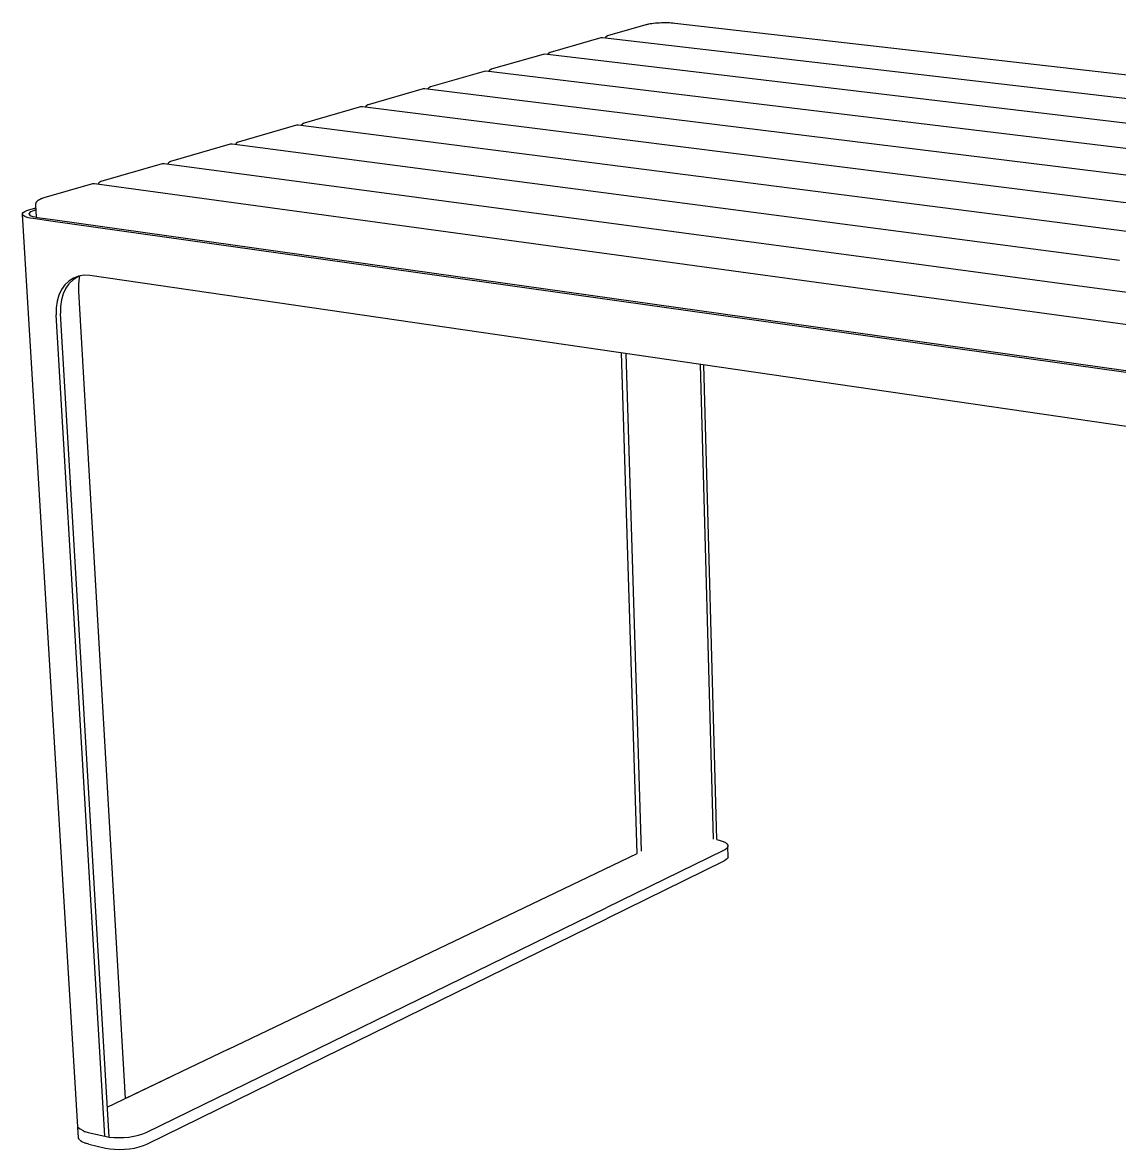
# Model space of a CAD drawing. Header units: millimetres. Extents: x 0 to 5466, y 0 to 3819.
# Drawn here: x 969 to 1586, y 1182 to 1816 of the extents above; entities that cross this region are included whole.
import ezdxf

# ---------------------------------------------------------------- set-up
doc = ezdxf.new("R2010")
doc.units = ezdxf.units.MM
doc.header["$MEASUREMENT"] = 0
doc.layers.add('Domyślny', color=7, linetype='Continuous', true_color=0x000000)
doc.layers.add('Utwórz2D linie widoczne', color=7, linetype='Continuous', true_color=0x000000)

msp = doc.modelspace()

# ---------------------------------------------------------------- linework, layer by layer
at = {"layer": 'Domyślny'}
for p, q in [((1016.51, 1205.65, 3235.88), (1052.46, 1222.86, 3235.88)), ((1000.75, 1193.61, 3235.88), (999.82, 1194.25, 3235.88)), ((1003.01, 1192.32, 3235.88), (1000.98, 1193.46, 3235.88)), ((1003.82, 1192, 3235.88), (1005.68, 1191.47, 3235.88))]:
    msp.add_line(p, q, dxfattribs=at)
at = {"layer": 'Utwórz2D linie widoczne'}
for p, q in [((1298.16, 1808.35, 3235.88), (1319.62, 1814.51, 3235.88)), ((1319.62, 1814.51, 3235.88), (1319.97, 1814.61, 3235.88)), ((1319.97, 1814.61, 3235.88), (1320.34, 1814.7, 3235.88)), ((1320.34, 1814.7, 3235.88), (1320.72, 1814.79, 3235.88)), ((1320.72, 1814.79, 3235.88), (1321.12, 1814.87, 3235.88)), ((1321.12, 1814.87, 3235.88), (1321.95, 1815.03, 3235.88)), ((1321.95, 1815.03, 3235.88), (1322.85, 1815.17, 3235.88)), ((1322.85, 1815.17, 3235.88), (1323.87, 1815.3, 3235.88)), ((1323.87, 1815.3, 3235.88), (1324.94, 1815.41, 3235.88)), ((1324.94, 1815.41, 3235.88), (1326.05, 1815.5, 3235.88)), ((1326.05, 1815.5, 3235.88), (1327.19, 1815.57, 3235.88)), ((1327.19, 1815.57, 3235.88), (1328.31, 1815.62, 3235.88)), ((1328.31, 1815.62, 3235.88), (1329.44, 1815.64, 3235.88)), ((1329.44, 1815.64, 3235.88), (1330.55, 1815.65, 3235.88)), ((1330.55, 1815.65, 3235.88), (1331.65, 1815.63, 3235.88)), ((1331.65, 1815.63, 3235.88), (1332.73, 1815.59, 3235.88)), ((1332.73, 1815.59, 3235.88), (1333.78, 1815.53, 3235.88)), ((1333.78, 1815.53, 3235.88), (1334.79, 1815.46, 3235.88)), ((1334.79, 1815.46, 3235.88), (1335.76, 1815.36, 3235.88)), ((1335.76, 1815.36, 3235.88), (1726.52, 1770.68, 3235.88)), ((1265.83, 1799.06, 3235.88), (1294.35, 1807.25, 3235.88)), ((1294.35, 1807.25, 3235.88), (1295.12, 1807.32, 3235.88)), ((1295.12, 1807.32, 3235.88), (1698.4, 1760.36, 3235.88)), ((1296.86, 1807.11, 3235.88), (1296.88, 1807.18, 3235.88)), ((1296.88, 1807.18, 3235.88), (1296.91, 1807.24, 3235.88)), ((1296.91, 1807.24, 3235.88), (1296.93, 1807.3, 3235.88)), ((1296.93, 1807.3, 3235.88), (1296.96, 1807.36, 3235.88)), ((1296.96, 1807.36, 3235.88), (1296.99, 1807.42, 3235.88)), ((1296.99, 1807.42, 3235.88), (1297.03, 1807.48, 3235.88)), ((1297.03, 1807.48, 3235.88), (1297.06, 1807.53, 3235.88)), ((1297.06, 1807.53, 3235.88), (1297.1, 1807.59, 3235.88)), ((1297.1, 1807.59, 3235.88), (1297.14, 1807.64, 3235.88)), ((1297.14, 1807.64, 3235.88), (1297.18, 1807.69, 3235.88)), ((1297.18, 1807.69, 3235.88), (1297.22, 1807.74, 3235.88)), ((1297.22, 1807.74, 3235.88), (1297.26, 1807.79, 3235.88)), ((1297.26, 1807.79, 3235.88), (1297.31, 1807.84, 3235.88)), ((1297.31, 1807.84, 3235.88), (1297.36, 1807.89, 3235.88)), ((1297.36, 1807.89, 3235.88), (1297.41, 1807.93, 3235.88)), ((1297.41, 1807.93, 3235.88), (1297.46, 1807.98, 3235.88)), ((1297.46, 1807.98, 3235.88), (1297.51, 1808.02, 3235.88)), ((1297.51, 1808.02, 3235.88), (1297.56, 1808.06, 3235.88)), ((1297.56, 1808.06, 3235.88), (1297.62, 1808.1, 3235.88)), ((1297.62, 1808.1, 3235.88), (1297.67, 1808.13, 3235.88)), ((1297.67, 1808.13, 3235.88), (1297.73, 1808.17, 3235.88)), ((1297.73, 1808.17, 3235.88), (1297.79, 1808.2, 3235.88)), ((1297.79, 1808.2, 3235.88), (1297.85, 1808.23, 3235.88)), ((1297.85, 1808.23, 3235.88), (1297.91, 1808.26, 3235.88)), ((1297.91, 1808.26, 3235.88), (1297.97, 1808.28, 3235.88)), ((1297.97, 1808.28, 3235.88), (1298.03, 1808.31, 3235.88)), ((1298.03, 1808.31, 3235.88), (1298.09, 1808.33, 3235.88)), ((1298.09, 1808.33, 3235.88), (1298.16, 1808.35, 3235.88)), ((1232.64, 1789.52, 3235.88), (1261.93, 1797.94, 3235.88)), ((1261.93, 1797.94, 3235.88), (1262.72, 1798, 3235.88)), ((1262.72, 1798, 3235.88), (1669.5, 1749.75, 3235.88)), ((1264.5, 1797.79, 3235.88), (1264.53, 1797.85, 3235.88)), ((1264.53, 1797.85, 3235.88), (1264.55, 1797.92, 3235.88)), ((1264.55, 1797.92, 3235.88), (1264.58, 1797.98, 3235.88)), ((1264.58, 1797.98, 3235.88), (1264.61, 1798.04, 3235.88)), ((1264.61, 1798.04, 3235.88), (1264.64, 1798.1, 3235.88)), ((1264.64, 1798.1, 3235.88), (1264.67, 1798.16, 3235.88)), ((1264.67, 1798.16, 3235.88), (1264.71, 1798.22, 3235.88)), ((1264.71, 1798.22, 3235.88), (1264.74, 1798.28, 3235.88)), ((1264.74, 1798.28, 3235.88), (1264.78, 1798.33, 3235.88)), ((1264.78, 1798.33, 3235.88), (1264.82, 1798.39, 3235.88)), ((1264.82, 1798.39, 3235.88), (1264.87, 1798.44, 3235.88)), ((1264.87, 1798.44, 3235.88), (1264.91, 1798.49, 3235.88)), ((1264.91, 1798.49, 3235.88), (1264.96, 1798.54, 3235.88)), ((1264.96, 1798.54, 3235.88), (1265.01, 1798.59, 3235.88)), ((1265.01, 1798.59, 3235.88), (1265.06, 1798.63, 3235.88)), ((1265.06, 1798.63, 3235.88), (1265.11, 1798.68, 3235.88)), ((1265.11, 1798.68, 3235.88), (1265.16, 1798.72, 3235.88)), ((1265.16, 1798.72, 3235.88), (1265.22, 1798.76, 3235.88)), ((1265.22, 1798.76, 3235.88), (1265.27, 1798.8, 3235.88)), ((1265.27, 1798.8, 3235.88), (1265.33, 1798.84, 3235.88)), ((1265.33, 1798.84, 3235.88), (1265.39, 1798.87, 3235.88)), ((1265.39, 1798.87, 3235.88), (1265.45, 1798.9, 3235.88)), ((1265.45, 1798.9, 3235.88), (1265.51, 1798.94, 3235.88)), ((1265.51, 1798.94, 3235.88), (1265.57, 1798.96, 3235.88)), ((1265.57, 1798.96, 3235.88), (1265.63, 1798.99, 3235.88)), ((1265.63, 1798.99, 3235.88), (1265.7, 1799.02, 3235.88)), ((1265.7, 1799.02, 3235.88), (1265.76, 1799.04, 3235.88)), ((1265.76, 1799.04, 3235.88), (1265.83, 1799.06, 3235.88)), ((1198.54, 1779.72, 3235.88), (1228.63, 1788.37, 3235.88)), ((1228.63, 1788.37, 3235.88), (1229.43, 1788.43, 3235.88)), ((1229.43, 1788.43, 3235.88), (1639.77, 1738.83, 3235.88)), ((1231.29, 1788.21, 3235.88), (1231.31, 1788.27, 3235.88)), ((1231.31, 1788.27, 3235.88), (1231.33, 1788.34, 3235.88)), ((1231.33, 1788.34, 3235.88), (1231.36, 1788.4, 3235.88)), ((1231.36, 1788.4, 3235.88), (1231.39, 1788.46, 3235.88)), ((1231.39, 1788.46, 3235.88), (1231.42, 1788.52, 3235.88)), ((1231.42, 1788.52, 3235.88), (1231.45, 1788.58, 3235.88)), ((1231.45, 1788.58, 3235.88), (1231.48, 1788.64, 3235.88)), ((1231.48, 1788.64, 3235.88), (1231.52, 1788.7, 3235.88)), ((1231.52, 1788.7, 3235.88), (1231.56, 1788.75, 3235.88)), ((1231.56, 1788.75, 3235.88), (1231.6, 1788.81, 3235.88)), ((1231.6, 1788.81, 3235.88), (1231.64, 1788.86, 3235.88)), ((1231.64, 1788.86, 3235.88), (1231.68, 1788.91, 3235.88)), ((1231.68, 1788.91, 3235.88), (1231.73, 1788.96, 3235.88)), ((1231.73, 1788.96, 3235.88), (1231.78, 1789.01, 3235.88)), ((1231.78, 1789.01, 3235.88), (1231.82, 1789.06, 3235.88)), ((1231.82, 1789.06, 3235.88), (1231.87, 1789.1, 3235.88)), ((1231.87, 1789.1, 3235.88), (1231.93, 1789.15, 3235.88)), ((1231.93, 1789.15, 3235.88), (1231.98, 1789.19, 3235.88)), ((1231.98, 1789.19, 3235.88), (1232.03, 1789.23, 3235.88)), ((1232.03, 1789.23, 3235.88), (1232.09, 1789.27, 3235.88)), ((1232.09, 1789.27, 3235.88), (1232.15, 1789.31, 3235.88)), ((1232.15, 1789.31, 3235.88), (1232.2, 1789.34, 3235.88)), ((1232.2, 1789.34, 3235.88), (1232.26, 1789.37, 3235.88)), ((1232.26, 1789.37, 3235.88), (1232.32, 1789.4, 3235.88)), ((1232.32, 1789.4, 3235.88), (1232.39, 1789.43, 3235.88)), ((1232.39, 1789.43, 3235.88), (1232.45, 1789.46, 3235.88)), ((1232.45, 1789.46, 3235.88), (1232.51, 1789.48, 3235.88)), ((1232.51, 1789.48, 3235.88), (1232.58, 1789.5, 3235.88)), ((1232.58, 1789.5, 3235.88), (1232.64, 1789.52, 3235.88)), ((1163.4, 1769.63, 3235.88), (1194.32, 1778.51, 3235.88)), ((1194.32, 1778.51, 3235.88), (1195.14, 1778.58, 3235.88)), ((1195.14, 1778.58, 3235.88), (1609.08, 1727.57, 3235.88)), ((1197.15, 1778.33, 3235.88), (1197.17, 1778.4, 3235.88)), ((1197.17, 1778.4, 3235.88), (1197.19, 1778.46, 3235.88)), ((1197.19, 1778.46, 3235.88), (1197.22, 1778.52, 3235.88)), ((1197.22, 1778.52, 3235.88), (1197.24, 1778.59, 3235.88)), ((1197.24, 1778.59, 3235.88), (1197.27, 1778.65, 3235.88)), ((1197.27, 1778.65, 3235.88), (1197.3, 1778.71, 3235.88)), ((1197.3, 1778.71, 3235.88), (1197.33, 1778.77, 3235.88)), ((1197.33, 1778.77, 3235.88), (1197.37, 1778.83, 3235.88)), ((1197.37, 1778.83, 3235.88), (1197.4, 1778.89, 3235.88)), ((1197.4, 1778.89, 3235.88), (1197.44, 1778.95, 3235.88)), ((1197.44, 1778.95, 3235.88), (1197.48, 1779, 3235.88)), ((1197.48, 1779, 3235.88), (1197.53, 1779.06, 3235.88)), ((1197.53, 1779.06, 3235.88), (1197.57, 1779.11, 3235.88)), ((1197.57, 1779.11, 3235.88), (1197.61, 1779.16, 3235.88)), ((1197.61, 1779.16, 3235.88), (1197.66, 1779.21, 3235.88)), ((1197.66, 1779.21, 3235.88), (1197.71, 1779.26, 3235.88)), ((1197.71, 1779.26, 3235.88), (1197.76, 1779.3, 3235.88)), ((1197.76, 1779.3, 3235.88), (1197.81, 1779.35, 3235.88)), ((1197.81, 1779.35, 3235.88), (1197.87, 1779.39, 3235.88)), ((1197.87, 1779.39, 3235.88), (1197.92, 1779.43, 3235.88)), ((1197.92, 1779.43, 3235.88), (1197.98, 1779.47, 3235.88)), ((1197.98, 1779.47, 3235.88), (1198.04, 1779.5, 3235.88)), ((1198.04, 1779.5, 3235.88), (1198.1, 1779.54, 3235.88)), ((1198.1, 1779.54, 3235.88), (1198.16, 1779.57, 3235.88)), ((1198.16, 1779.57, 3235.88), (1198.22, 1779.6, 3235.88)), ((1198.22, 1779.6, 3235.88), (1198.28, 1779.63, 3235.88)), ((1198.28, 1779.63, 3235.88), (1198.34, 1779.66, 3235.88)), ((1198.34, 1779.66, 3235.88), (1198.41, 1779.68, 3235.88)), ((1198.41, 1779.68, 3235.88), (1198.47, 1779.7, 3235.88)), ((1198.47, 1779.7, 3235.88), (1198.54, 1779.72, 3235.88)), ((1127.39, 1759.28, 3235.88), (1159.18, 1768.42, 3235.88)), ((1159.18, 1768.42, 3235.88), (1160.02, 1768.48, 3235.88)), ((1160.02, 1768.48, 3235.88), (1577.58, 1716, 3235.88)), ((1162, 1768.23, 3235.88), (1162.02, 1768.3, 3235.88)), ((1162.02, 1768.3, 3235.88), (1162.04, 1768.37, 3235.88)), ((1162.04, 1768.37, 3235.88), (1162.07, 1768.43, 3235.88)), ((1162.07, 1768.43, 3235.88), (1162.09, 1768.5, 3235.88)), ((1162.09, 1768.5, 3235.88), (1162.12, 1768.56, 3235.88)), ((1162.12, 1768.56, 3235.88), (1162.16, 1768.63, 3235.88)), ((1162.16, 1768.63, 3235.88), (1162.19, 1768.69, 3235.88)), ((1162.19, 1768.69, 3235.88), (1162.23, 1768.75, 3235.88)), ((1162.23, 1768.75, 3235.88), (1162.27, 1768.81, 3235.88)), ((1162.27, 1768.81, 3235.88), (1162.31, 1768.87, 3235.88)), ((1162.31, 1768.87, 3235.88), (1162.35, 1768.93, 3235.88)), ((1162.35, 1768.93, 3235.88), (1162.4, 1768.98, 3235.88)), ((1162.4, 1768.98, 3235.88), (1162.44, 1769.03, 3235.88)), ((1162.44, 1769.03, 3235.88), (1162.49, 1769.09, 3235.88)), ((1162.49, 1769.09, 3235.88), (1162.54, 1769.14, 3235.88)), ((1162.54, 1769.14, 3235.88), (1162.59, 1769.18, 3235.88)), ((1162.59, 1769.18, 3235.88), (1162.65, 1769.23, 3235.88)), ((1162.65, 1769.23, 3235.88), (1162.7, 1769.28, 3235.88)), ((1162.7, 1769.28, 3235.88), (1162.76, 1769.32, 3235.88)), ((1162.76, 1769.32, 3235.88), (1162.82, 1769.36, 3235.88)), ((1162.82, 1769.36, 3235.88), (1162.88, 1769.4, 3235.88)), ((1162.88, 1769.4, 3235.88), (1162.94, 1769.43, 3235.88)), ((1162.94, 1769.43, 3235.88), (1163, 1769.47, 3235.88)), ((1163, 1769.47, 3235.88), (1163.07, 1769.5, 3235.88)), ((1163.07, 1769.5, 3235.88), (1163.13, 1769.53, 3235.88)), ((1163.13, 1769.53, 3235.88), (1163.2, 1769.56, 3235.88)), ((1163.2, 1769.56, 3235.88), (1163.26, 1769.58, 3235.88)), ((1163.26, 1769.58, 3235.88), (1163.33, 1769.61, 3235.88)), ((1163.33, 1769.61, 3235.88), (1163.4, 1769.63, 3235.88)), ((1090.35, 1748.64, 3235.88), (1123.04, 1758.03, 3235.88)), ((1123.04, 1758.03, 3235.88), (1123.9, 1758.1, 3235.88)), ((1123.9, 1758.1, 3235.88), (1545.12, 1704.09, 3235.88)), ((1125.96, 1757.83, 3235.88), (1125.98, 1757.9, 3235.88)), ((1125.98, 1757.9, 3235.88), (1126, 1757.97, 3235.88)), ((1126, 1757.97, 3235.88), (1126.02, 1758.04, 3235.88)), ((1126.02, 1758.04, 3235.88), (1126.05, 1758.1, 3235.88)), ((1126.05, 1758.1, 3235.88), (1126.08, 1758.17, 3235.88)), ((1126.08, 1758.17, 3235.88), (1126.11, 1758.23, 3235.88)), ((1126.11, 1758.23, 3235.88), (1126.14, 1758.29, 3235.88)), ((1126.14, 1758.29, 3235.88), (1126.18, 1758.35, 3235.88)), ((1126.18, 1758.35, 3235.88), (1126.22, 1758.41, 3235.88)), ((1126.22, 1758.41, 3235.88), (1126.26, 1758.47, 3235.88)), ((1126.26, 1758.47, 3235.88), (1126.3, 1758.53, 3235.88)), ((1126.3, 1758.53, 3235.88), (1126.34, 1758.59, 3235.88)), ((1126.34, 1758.59, 3235.88), (1126.39, 1758.64, 3235.88)), ((1126.39, 1758.64, 3235.88), (1126.43, 1758.7, 3235.88)), ((1126.43, 1758.7, 3235.88), (1126.48, 1758.75, 3235.88)), ((1126.48, 1758.75, 3235.88), (1126.53, 1758.8, 3235.88)), ((1126.53, 1758.8, 3235.88), (1126.59, 1758.84, 3235.88)), ((1126.59, 1758.84, 3235.88), (1126.64, 1758.89, 3235.88)), ((1126.64, 1758.89, 3235.88), (1126.7, 1758.93, 3235.88)), ((1126.7, 1758.93, 3235.88), (1126.75, 1758.98, 3235.88)), ((1126.75, 1758.98, 3235.88), (1126.81, 1759.02, 3235.88)), ((1126.81, 1759.02, 3235.88), (1126.87, 1759.06, 3235.88)), ((1126.87, 1759.06, 3235.88), (1126.93, 1759.09, 3235.88)), ((1126.93, 1759.09, 3235.88), (1127, 1759.13, 3235.88)), ((1127, 1759.13, 3235.88), (1127.06, 1759.16, 3235.88)), ((1127.06, 1759.16, 3235.88), (1127.12, 1759.19, 3235.88)), ((1127.12, 1759.19, 3235.88), (1127.19, 1759.21, 3235.88)), ((1127.19, 1759.21, 3235.88), (1127.26, 1759.24, 3235.88)), ((1127.26, 1759.24, 3235.88), (1127.32, 1759.26, 3235.88)), ((1127.32, 1759.26, 3235.88), (1127.39, 1759.28, 3235.88)), ((1052.24, 1737.69, 3235.88), (1085.87, 1747.35, 3235.88)), ((1085.87, 1747.35, 3235.88), (1086.75, 1747.42, 3235.88)), ((1086.75, 1747.42, 3235.88), (1511.68, 1691.81, 3235.88)), ((1088.89, 1747.14, 3235.88), (1088.91, 1747.21, 3235.88)), ((1088.91, 1747.21, 3235.88), (1088.93, 1747.28, 3235.88)), ((1088.93, 1747.28, 3235.88), (1088.95, 1747.35, 3235.88)), ((1088.95, 1747.35, 3235.88), (1088.98, 1747.42, 3235.88)), ((1088.98, 1747.42, 3235.88), (1089.01, 1747.48, 3235.88)), ((1089.01, 1747.48, 3235.88), (1089.04, 1747.55, 3235.88)), ((1089.04, 1747.55, 3235.88), (1089.07, 1747.61, 3235.88)), ((1089.07, 1747.61, 3235.88), (1089.11, 1747.68, 3235.88)), ((1089.11, 1747.68, 3235.88), (1089.15, 1747.74, 3235.88)), ((1089.15, 1747.74, 3235.88), (1089.19, 1747.8, 3235.88)), ((1089.19, 1747.8, 3235.88), (1089.23, 1747.86, 3235.88)), ((1089.23, 1747.86, 3235.88), (1089.27, 1747.92, 3235.88)), ((1089.27, 1747.92, 3235.88), (1089.32, 1747.98, 3235.88)), ((1089.32, 1747.98, 3235.88), (1089.37, 1748.03, 3235.88)), ((1089.37, 1748.03, 3235.88), (1089.42, 1748.09, 3235.88)), ((1089.42, 1748.09, 3235.88), (1089.47, 1748.14, 3235.88)), ((1089.47, 1748.14, 3235.88), (1089.52, 1748.19, 3235.88)), ((1089.52, 1748.19, 3235.88), (1089.58, 1748.23, 3235.88)), ((1089.58, 1748.23, 3235.88), (1089.63, 1748.28, 3235.88)), ((1089.63, 1748.28, 3235.88), (1089.69, 1748.32, 3235.88)), ((1089.69, 1748.32, 3235.88), (1089.75, 1748.37, 3235.88)), ((1089.75, 1748.37, 3235.88), (1089.81, 1748.41, 3235.88)), ((1089.81, 1748.41, 3235.88), (1089.88, 1748.44, 3235.88)), ((1089.88, 1748.44, 3235.88), (1089.94, 1748.48, 3235.88)), ((1089.94, 1748.48, 3235.88), (1090.01, 1748.51, 3235.88)), ((1090.01, 1748.51, 3235.88), (1090.07, 1748.54, 3235.88)), ((1090.07, 1748.54, 3235.88), (1090.14, 1748.57, 3235.88)), ((1090.14, 1748.57, 3235.88), (1090.21, 1748.6, 3235.88)), ((1090.21, 1748.6, 3235.88), (1090.28, 1748.62, 3235.88)), ((1090.28, 1748.62, 3235.88), (1090.35, 1748.64, 3235.88)), ((1050.84, 1736.42, 3235.88), (1050.86, 1736.48, 3235.88)), ((1050.86, 1736.48, 3235.88), (1050.89, 1736.55, 3235.88)), ((1050.89, 1736.55, 3235.88), (1050.93, 1736.61, 3235.88)), ((1050.93, 1736.61, 3235.88), (1050.96, 1736.68, 3235.88)), ((1050.96, 1736.68, 3235.88), (1051, 1736.74, 3235.88)), ((1051, 1736.74, 3235.88), (1051.04, 1736.8, 3235.88)), ((1051.04, 1736.8, 3235.88), (1051.08, 1736.86, 3235.88)), ((1051.08, 1736.86, 3235.88), (1051.12, 1736.92, 3235.88)), ((1051.12, 1736.92, 3235.88), (1051.16, 1736.98, 3235.88)), ((1051.16, 1736.98, 3235.88), (1051.21, 1737.04, 3235.88)), ((1051.21, 1737.04, 3235.88), (1051.26, 1737.09, 3235.88)), ((1051.26, 1737.09, 3235.88), (1051.31, 1737.14, 3235.88)), ((1051.31, 1737.14, 3235.88), (1051.36, 1737.19, 3235.88)), ((1051.36, 1737.19, 3235.88), (1051.42, 1737.24, 3235.88)), ((1051.42, 1737.24, 3235.88), (1051.47, 1737.29, 3235.88)), ((1051.47, 1737.29, 3235.88), (1051.53, 1737.34, 3235.88)), ((1051.53, 1737.34, 3235.88), (1051.59, 1737.38, 3235.88)), ((1051.59, 1737.38, 3235.88), (1051.65, 1737.42, 3235.88)), ((1051.65, 1737.42, 3235.88), (1051.71, 1737.46, 3235.88)), ((1051.71, 1737.46, 3235.88), (1051.77, 1737.5, 3235.88)), ((1051.77, 1737.5, 3235.88), (1051.84, 1737.53, 3235.88)), ((1051.84, 1737.53, 3235.88), (1051.9, 1737.56, 3235.88)), ((1051.9, 1737.56, 3235.88), (1051.97, 1737.59, 3235.88)), ((1051.97, 1737.59, 3235.88), (1052.03, 1737.62, 3235.88)), ((1052.03, 1737.62, 3235.88), (1052.1, 1737.65, 3235.88)), ((1052.1, 1737.65, 3235.88), (1052.17, 1737.67, 3235.88)), ((1052.17, 1737.67, 3235.88), (1052.24, 1737.69, 3235.88)), ((1013.02, 1726.42, 3235.88), (1047.63, 1736.37, 3235.88)), ((1047.63, 1736.37, 3235.88), (1047.7, 1736.39, 3235.88)), ((1047.7, 1736.39, 3235.88), (1047.78, 1736.4, 3235.88)), ((1047.78, 1736.4, 3235.88), (1047.85, 1736.42, 3235.88)), ((1047.85, 1736.42, 3235.88), (1047.93, 1736.43, 3235.88)), ((1047.93, 1736.43, 3235.88), (1048, 1736.44, 3235.88)), ((1048, 1736.44, 3235.88), (1048.08, 1736.45, 3235.88)), ((1048.08, 1736.45, 3235.88), (1048.16, 1736.45, 3235.88)), ((1048.16, 1736.45, 3235.88), (1048.23, 1736.45, 3235.88)), ((1048.23, 1736.45, 3235.88), (1048.31, 1736.45, 3235.88)), ((1048.31, 1736.45, 3235.88), (1048.38, 1736.45, 3235.88)), ((1048.38, 1736.45, 3235.88), (1048.46, 1736.44, 3235.88)), ((1048.46, 1736.44, 3235.88), (1048.53, 1736.43, 3235.88)), ((1048.53, 1736.43, 3235.88), (1477.21, 1679.15, 3235.88)), ((1050.75, 1736.14, 3235.88), (1050.77, 1736.21, 3235.88)), ((1050.77, 1736.21, 3235.88), (1050.79, 1736.28, 3235.88)), ((1050.79, 1736.28, 3235.88), (1050.81, 1736.35, 3235.88)), ((1050.81, 1736.35, 3235.88), (1050.84, 1736.42, 3235.88)), ((980.91, 1717.2, 3235.88), (1008.28, 1725.06, 3235.88)), ((1008.28, 1725.06, 3235.88), (1008.35, 1725.08, 3235.88)), ((1008.35, 1725.08, 3235.88), (1008.43, 1725.1, 3235.88)), ((1008.43, 1725.1, 3235.88), (1008.5, 1725.11, 3235.88)), ((1008.5, 1725.11, 3235.88), (1008.58, 1725.13, 3235.88)), ((1008.58, 1725.13, 3235.88), (1008.66, 1725.14, 3235.88)), ((1008.66, 1725.14, 3235.88), (1008.74, 1725.14, 3235.88)), ((1008.74, 1725.14, 3235.88), (1008.81, 1725.15, 3235.88)), ((1008.81, 1725.15, 3235.88), (1008.89, 1725.15, 3235.88)), ((1008.89, 1725.15, 3235.88), (1008.97, 1725.15, 3235.88)), ((1008.97, 1725.15, 3235.88), (1009.05, 1725.14, 3235.88)), ((1009.05, 1725.14, 3235.88), (1009.13, 1725.14, 3235.88)), ((1009.13, 1725.14, 3235.88), (1009.2, 1725.13, 3235.88)), ((1009.2, 1725.13, 3235.88), (1441.65, 1666.09, 3235.88)), ((1011.5, 1724.81, 3235.88), (1011.52, 1724.89, 3235.88)), ((1011.52, 1724.89, 3235.88), (1011.54, 1724.96, 3235.88)), ((1011.54, 1724.96, 3235.88), (1011.56, 1725.03, 3235.88)), ((1011.56, 1725.03, 3235.88), (1011.59, 1725.1, 3235.88)), ((1011.59, 1725.1, 3235.88), (1011.61, 1725.17, 3235.88)), ((1011.61, 1725.17, 3235.88), (1011.64, 1725.24, 3235.88)), ((1011.64, 1725.24, 3235.88), (1011.68, 1725.31, 3235.88)), ((1011.68, 1725.31, 3235.88), (1011.71, 1725.37, 3235.88)), ((1011.71, 1725.37, 3235.88), (1011.75, 1725.44, 3235.88)), ((1011.75, 1725.44, 3235.88), (1011.79, 1725.5, 3235.88)), ((1011.79, 1725.5, 3235.88), (1011.83, 1725.57, 3235.88)), ((1011.83, 1725.57, 3235.88), (1011.87, 1725.63, 3235.88)), ((1011.87, 1725.63, 3235.88), (1011.92, 1725.69, 3235.88)), ((1011.92, 1725.69, 3235.88), (1011.96, 1725.74, 3235.88)), ((1011.96, 1725.74, 3235.88), (1012.01, 1725.8, 3235.88)), ((1012.01, 1725.8, 3235.88), (1012.07, 1725.86, 3235.88)), ((1012.07, 1725.86, 3235.88), (1012.12, 1725.91, 3235.88)), ((1012.12, 1725.91, 3235.88), (1012.17, 1725.96, 3235.88)), ((1012.17, 1725.96, 3235.88), (1012.23, 1726.01, 3235.88)), ((1012.23, 1726.01, 3235.88), (1012.29, 1726.06, 3235.88)), ((1012.29, 1726.06, 3235.88), (1012.35, 1726.1, 3235.88)), ((1012.35, 1726.1, 3235.88), (1012.41, 1726.14, 3235.88)), ((1012.41, 1726.14, 3235.88), (1012.47, 1726.18, 3235.88)), ((1012.47, 1726.18, 3235.88), (1012.54, 1726.22, 3235.88)), ((1012.54, 1726.22, 3235.88), (1012.6, 1726.26, 3235.88)), ((1012.6, 1726.26, 3235.88), (1012.67, 1726.29, 3235.88)), ((1012.67, 1726.29, 3235.88), (1012.74, 1726.32, 3235.88)), ((1012.74, 1726.32, 3235.88), (1012.81, 1726.35, 3235.88)), ((1012.81, 1726.35, 3235.88), (1012.88, 1726.38, 3235.88)), ((1012.88, 1726.38, 3235.88), (1012.95, 1726.4, 3235.88)), ((1012.95, 1726.4, 3235.88), (1013.02, 1726.42, 3235.88)), ((972.86, 1710.45, 3235.88), (976.39, 1711.47, 3235.88)), ((976.29, 1713.33, 3235.88), (976.3, 1713.41, 3235.88)), ((976.29, 1713.24, 3235.88), (976.29, 1713.33, 3235.88)), ((976.29, 1713.16, 3235.88), (976.29, 1713.24, 3235.88)), ((976.3, 1713.07, 3235.88), (976.29, 1713.16, 3235.88)), ((976.3, 1713.49, 3235.88), (976.31, 1713.57, 3235.88)), ((976.3, 1713.41, 3235.88), (976.3, 1713.49, 3235.88)), ((976.71, 1706.16, 3235.88), (976.3, 1713.07, 3235.88)), ((976.31, 1713.57, 3235.88), (976.32, 1713.65, 3235.88)), ((976.32, 1713.65, 3235.88), (976.33, 1713.73, 3235.88)), ((976.33, 1713.73, 3235.88), (976.35, 1713.81, 3235.88)), ((976.35, 1713.81, 3235.88), (976.37, 1713.89, 3235.88)), ((976.37, 1713.89, 3235.88), (976.39, 1713.97, 3235.88)), ((976.39, 1713.97, 3235.88), (976.41, 1714.04, 3235.88)), ((976.41, 1714.04, 3235.88), (976.43, 1714.12, 3235.88)), ((976.43, 1714.12, 3235.88), (976.46, 1714.2, 3235.88)), ((976.46, 1714.2, 3235.88), (976.49, 1714.27, 3235.88)), ((976.49, 1714.27, 3235.88), (976.52, 1714.34, 3235.88)), ((976.52, 1714.34, 3235.88), (976.55, 1714.42, 3235.88)), ((976.55, 1714.42, 3235.88), (976.58, 1714.49, 3235.88)), ((976.58, 1714.49, 3235.88), (976.62, 1714.55, 3235.88)), ((976.62, 1714.55, 3235.88), (976.65, 1714.62, 3235.88)), ((976.65, 1714.62, 3235.88), (976.69, 1714.69, 3235.88)), ((976.69, 1714.69, 3235.88), (976.73, 1714.75, 3235.88)), ((976.73, 1714.75, 3235.88), (976.77, 1714.81, 3235.88)), ((976.77, 1714.81, 3235.88), (976.81, 1714.87, 3235.88)), ((976.81, 1714.87, 3235.88), (976.85, 1714.93, 3235.88)), ((976.85, 1714.93, 3235.88), (976.9, 1714.99, 3235.88)), ((976.9, 1714.99, 3235.88), (976.94, 1715.05, 3235.88)), ((976.94, 1715.05, 3235.88), (976.98, 1715.1, 3235.88)), ((976.98, 1715.1, 3235.88), (977.03, 1715.16, 3235.88)), ((977.03, 1715.16, 3235.88), (977.08, 1715.21, 3235.88)), ((977.08, 1715.21, 3235.88), (977.12, 1715.26, 3235.88)), ((977.12, 1715.26, 3235.88), (977.17, 1715.31, 3235.88)), ((977.17, 1715.31, 3235.88), (977.26, 1715.4, 3235.88)), ((977.26, 1715.4, 3235.88), (977.35, 1715.49, 3235.88)), ((977.35, 1715.49, 3235.88), (977.45, 1715.58, 3235.88)), ((977.45, 1715.58, 3235.88), (977.55, 1715.66, 3235.88)), ((977.55, 1715.66, 3235.88), (977.65, 1715.74, 3235.88)), ((977.65, 1715.74, 3235.88), (977.75, 1715.81, 3235.88)), ((977.75, 1715.81, 3235.88), (977.86, 1715.89, 3235.88)), ((977.86, 1715.89, 3235.88), (977.96, 1715.96, 3235.88)), ((977.96, 1715.96, 3235.88), (978.07, 1716.03, 3235.88)), ((978.07, 1716.03, 3235.88), (978.18, 1716.1, 3235.88)), ((978.18, 1716.1, 3235.88), (978.29, 1716.16, 3235.88)), ((978.29, 1716.16, 3235.88), (978.41, 1716.22, 3235.88)), ((978.41, 1716.22, 3235.88), (978.63, 1716.34, 3235.88)), ((978.63, 1716.34, 3235.88), (978.86, 1716.46, 3235.88)), ((978.86, 1716.46, 3235.88), (979.09, 1716.56, 3235.88)), ((979.09, 1716.56, 3235.88), (979.33, 1716.66, 3235.88)), ((979.33, 1716.66, 3235.88), (979.57, 1716.76, 3235.88)), ((979.57, 1716.76, 3235.88), (979.82, 1716.85, 3235.88)), ((979.82, 1716.85, 3235.88), (980.08, 1716.94, 3235.88)), ((980.08, 1716.94, 3235.88), (980.35, 1717.03, 3235.88)), ((980.35, 1717.03, 3235.88), (980.91, 1717.2, 3235.88)), ((1577.58, 1716, 3235.88), (1650.42, 1706.85, 3235.88)), ((968.8, 1708.2, 3235.88), (969.22, 1708.78, 3235.88)), ((968.8, 1707.62, 3235.88), (968.8, 1708.2, 3235.88)), ((969.23, 1707.07, 3235.88), (968.8, 1707.62, 3235.88)), ((1000.21, 1188.41, 3235.88), (968.8, 1707.62, 3235.88)), ((969.22, 1708.78, 3235.88), (970.05, 1709.36, 3235.88)), ((970.08, 1706.55, 3235.88), (969.23, 1707.07, 3235.88)), ((970.05, 1709.36, 3235.88), (971.28, 1709.92, 3235.88)), ((971.32, 1706.08, 3235.88), (970.08, 1706.55, 3235.88)), ((971.28, 1709.92, 3235.88), (972.86, 1710.45, 3235.88)), ((972.93, 1705.68, 3235.88), (971.32, 1706.08, 3235.88)), ((972.88, 1708.74, 3235.88), (972.55, 1708.28, 3235.88)), ((972.55, 1708.28, 3235.88), (972.56, 1707.83, 3235.88)), ((972.58, 1707.8, 3235.88), (972.55, 1708.28, 3235.88)), ((972.56, 1707.83, 3235.88), (972.9, 1707.4, 3235.88)), ((973.53, 1709.2, 3235.88), (972.88, 1708.74, 3235.88)), ((972.9, 1707.4, 3235.88), (973.56, 1707, 3235.88)), ((974.86, 1705.35, 3235.88), (972.93, 1705.68, 3235.88)), ((974.49, 1709.64, 3235.88), (973.53, 1709.2, 3235.88)), ((973.56, 1707, 3235.88), (974.53, 1706.63, 3235.88)), ((975.73, 1710.05, 3235.88), (974.49, 1709.64, 3235.88)), ((974.53, 1706.63, 3235.88), (975.79, 1706.32, 3235.88)), ((984.68, 1703.97, 3235.88), (974.86, 1705.35, 3235.88)), ((976.46, 1710.26, 3235.88), (975.73, 1710.05, 3235.88)), ((975.79, 1706.32, 3235.88), (977.31, 1706.06, 3235.88)), ((977.31, 1706.06, 3235.88), (987.12, 1704.68, 3235.88)), ((1978.17, 1564.1, 3235.88), (984.68, 1703.97, 3235.88)), ((987.12, 1704.68, 3235.88), (1980, 1565.08, 3235.88)), ((1545.12, 1704.09, 3235.88), (1618.69, 1694.65, 3235.88)), ((1511.68, 1691.81, 3235.88), (1585.99, 1682.08, 3235.88)), ((1001.22, 1673.21, 3235.88), (999.95, 1672.72, 3235.88)), ((1003.42, 1673.55, 3235.88), (1000.37, 1673.07, 3235.88)), ((1000.79, 1672.29, 3235.88), (1000.95, 1673.11, 3235.88)), ((1006.58, 1673.41, 3235.88), (1003.42, 1673.55, 3235.88)), ((1949.59, 1536.14, 3235.88), (1006.58, 1673.41, 3235.88)), ((1477.21, 1679.15, 3235.88), (1552.26, 1669.12, 3235.88)), ((992.56, 1668.2, 3235.88), (990.71, 1665.49, 3235.88)), ((994.93, 1670.29, 3235.88), (992.67, 1668.06, 3235.88)), ((994.83, 1668.72, 3235.88), (993.13, 1666.23, 3235.88)), ((997.52, 1671.98, 3235.88), (994.93, 1670.29, 3235.88)), ((997.36, 1671.03, 3235.88), (995.09, 1668.8, 3235.88)), ((999.95, 1672.72, 3235.88), (997.36, 1671.03, 3235.88)), ((1000.37, 1673.07, 3235.88), (997.52, 1671.98, 3235.88)), ((1000.41, 1668.33, 3235.88), (1000.79, 1672.29, 3235.88)), ((1000.43, 1664.41, 3235.88), (1000.41, 1668.33, 3235.88)), ((1552.26, 1669.12, 3235.88), (2062, 1601, 3235.88)), ((989.28, 1662.36, 3235.88), (988.3, 1658.9, 3235.88)), ((990.71, 1665.49, 3235.88), (989.28, 1662.36, 3235.88)), ((991.7, 1663.11, 3235.88), (990.73, 1659.65, 3235.88)), ((993.13, 1666.23, 3235.88), (991.7, 1663.11, 3235.88)), ((1026.73, 1210.54, 3235.88), (1000.43, 1664.41, 3235.88)), ((1441.65, 1666.09, 3235.88), (1517.46, 1655.75, 3235.88)), ((987.8, 1655.18, 3235.88), (987.79, 1651.3, 3235.88)), ((988.3, 1658.9, 3235.88), (987.8, 1655.18, 3235.88)), ((990.23, 1655.93, 3235.88), (990.21, 1652.05, 3235.88)), ((990.73, 1659.65, 3235.88), (990.23, 1655.93, 3235.88)), ((1517.46, 1655.75, 3235.88), (2033.1, 1585.36, 3235.88)), ((1015.1, 1189.31, 3235.88), (987.79, 1651.3, 3235.88)), ((1017.5, 1188.88, 3235.88), (990.21, 1652.05, 3235.88)), ((1314.61, 1348.36, 3235.88), (1305.84, 1629.84, 3235.88)), ((1317.13, 1349.57, 3235.88), (1308.47, 1629.46, 3235.88)), ((1357.61, 1356.45, 3235.88), (1350.33, 1623.37, 3235.88)), ((1359.4, 1356.12, 3235.88), (1352.17, 1623.1, 3235.88)), ((1363.15, 1349.93, 3235.88), (1297.09, 1317.7, 3235.88)), ((1359.4, 1356.12, 3235.88), (1361.33, 1355.67, 3235.88)), ((1361.33, 1355.67, 3235.88), (1362.96, 1355.11, 3235.88)), ((1362.96, 1355.11, 3235.88), (1364.24, 1354.47, 3235.88)), ((1364.38, 1350.65, 3235.88), (1363.15, 1349.93, 3235.88)), ((1364.24, 1354.47, 3235.88), (1365.12, 1353.76, 3235.88)), ((1365.21, 1351.41, 3235.88), (1364.38, 1350.65, 3235.88)), ((1365.12, 1353.76, 3235.88), (1365.59, 1352.99, 3235.88)), ((1365.62, 1352.2, 3235.88), (1365.21, 1351.41, 3235.88)), ((1365.59, 1352.99, 3235.88), (1365.62, 1352.2, 3235.88)), ((1365.77, 1346.3, 3235.88), (1365.62, 1352.2, 3235.88)), ((1264.15, 1324.2, 3235.88), (1314.61, 1348.36, 3235.88)), ((1363.31, 1344.01, 3235.88), (1297.29, 1311.63, 3235.88)), ((1364.54, 1344.73, 3235.88), (1363.31, 1344.01, 3235.88)), ((1365.37, 1345.51, 3235.88), (1364.54, 1344.73, 3235.88)), ((1365.77, 1346.3, 3235.88), (1365.37, 1345.51, 3235.88)), ((1084.69, 1238.29, 3235.88), (1264.15, 1324.2, 3235.88)), ((1118.98, 1230.81, 3235.88), (1297.09, 1317.7, 3235.88)), ((1119.3, 1224.36, 3235.88), (1297.29, 1311.63, 3235.88)), ((1084.69, 1238.29, 3235.88), (1026.73, 1210.54, 3235.88)), ((1038.43, 1191.51, 3235.88), (1118.98, 1230.81, 3235.88)), ((1038.81, 1184.89, 3235.88), (1119.3, 1224.36, 3235.88)), ((1000.75, 1193.61, 3235.88), (1000.98, 1193.46, 3235.88)), ((1003.01, 1192.32, 3235.88), (1003.63, 1192.06, 3235.88)), ((1003.63, 1192.06, 3235.88), (1003.82, 1192, 3235.88)), ((1005.68, 1191.47, 3235.88), (1015.1, 1189.31, 3235.88)), ((1036.41, 1190.67, 3235.88), (1038.43, 1191.51, 3235.88)), ((1000.14, 1188.92, 3235.88), (1000.19, 1188.74, 3235.88)), ((1000.34, 1188.15, 3235.88), (1000.21, 1188.41, 3235.88)), ((1000.34, 1188.15, 3235.88), (1000.4, 1187.93, 3235.88)), ((1000.4, 1187.93, 3235.88), (1000.53, 1187.76, 3235.88)), ((1000.64, 1187.54, 3235.88), (1000.53, 1187.76, 3235.88)), ((1000.95, 1187.24, 3235.88), (1000.64, 1187.54, 3235.88)), ((1000.95, 1187.24, 3235.88), (1001.15, 1187, 3235.88)), ((1001.15, 1187, 3235.88), (1001.32, 1186.88, 3235.88)), ((1001.46, 1186.73, 3235.88), (1001.32, 1186.88, 3235.88)), ((1002.03, 1186.39, 3235.88), (1001.46, 1186.73, 3235.88)), ((1002.03, 1186.39, 3235.88), (1002.37, 1186.16, 3235.88)), ((1002.37, 1186.16, 3235.88), (1002.52, 1186.09, 3235.88)), ((1002.67, 1186, 3235.88), (1002.52, 1186.09, 3235.88)), ((1003.59, 1185.62, 3235.88), (1002.67, 1186, 3235.88)), ((1003.59, 1185.62, 3235.88), (1004.03, 1185.43, 3235.88)), ((1004.03, 1185.43, 3235.88), (1004.13, 1185.4, 3235.88)), ((1004.22, 1185.37, 3235.88), (1004.13, 1185.4, 3235.88)), ((1006.08, 1184.84, 3235.88), (1004.22, 1185.37, 3235.88)), ((1015.1, 1189.31, 3235.88), (1017.48, 1188.88, 3235.88)), ((1017.48, 1188.88, 3235.88), (1020.11, 1188.62, 3235.88)), ((1020.11, 1188.62, 3235.88), (1022.91, 1188.53, 3235.88)), ((1022.91, 1188.53, 3235.88), (1025.79, 1188.63, 3235.88)), ((1025.79, 1188.63, 3235.88), (1028.67, 1188.9, 3235.88)), ((1028.67, 1188.9, 3235.88), (1031.46, 1189.34, 3235.88)), ((1031.46, 1189.34, 3235.88), (1034.07, 1189.94, 3235.88)), ((1034.07, 1189.94, 3235.88), (1036.41, 1190.67, 3235.88)), ((1006.08, 1184.84, 3235.88), (1015.49, 1182.67, 3235.88)), ((1015.49, 1182.67, 3235.88), (1017.87, 1182.24, 3235.88)), ((1017.87, 1182.24, 3235.88), (1020.5, 1181.98, 3235.88)), ((1020.5, 1181.98, 3235.88), (1023.3, 1181.89, 3235.88)), ((1023.3, 1181.89, 3235.88), (1026.18, 1181.99, 3235.88)), ((1026.18, 1181.99, 3235.88), (1029.06, 1182.26, 3235.88)), ((1029.06, 1182.26, 3235.88), (1031.84, 1182.7, 3235.88)), ((1031.84, 1182.7, 3235.88), (1034.45, 1183.3, 3235.88)), ((1034.45, 1183.3, 3235.88), (1036.79, 1184.04, 3235.88)), ((1036.79, 1184.04, 3235.88), (1038.81, 1184.89, 3235.88))]:
    msp.add_line(p, q, dxfattribs=at)

doc.saveas('drawing.dxf')
